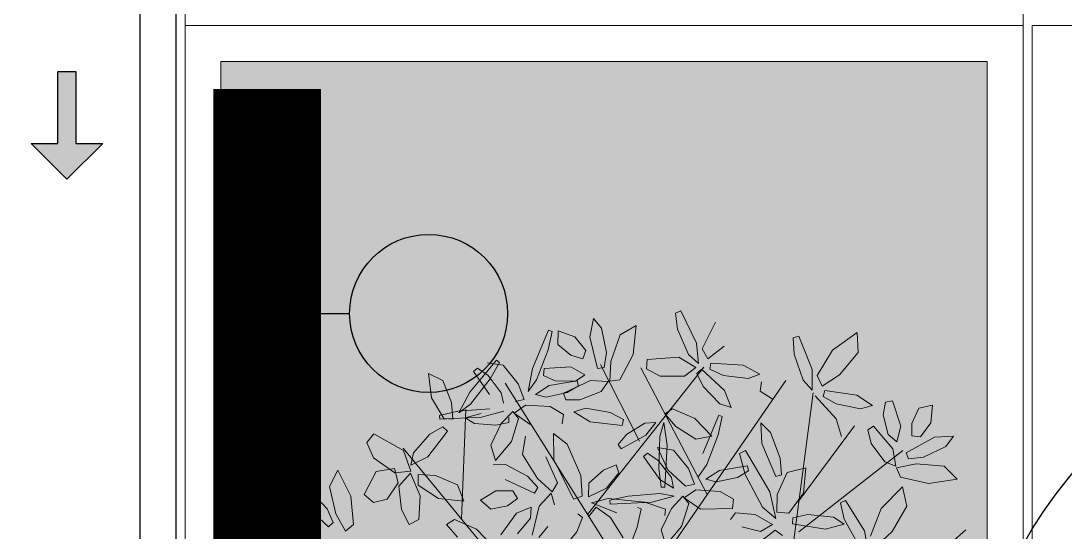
# Model space of a CAD drawing. Header units: metres. Extents: x 349703 to 349913, y 9282546 to 9282694.
# Drawn here: x 349745.074 to 349747.983, y 9282639.706 to 9282641.13 of the extents above; entities that cross this region are included whole.
import ezdxf

# ---------------------------------------------------------------- set-up
doc = ezdxf.new("R2010")
doc.units = ezdxf.units.M
doc.header["$LTSCALE"] = 0.25
for name, color, linetype, lineweight in [('.', 7, 'Continuous', 0), ('0_ CUNETAS', 160, 'Continuous', 5), ('AREA-VERDE', 3, 'CONTINUOUS', 9), ('ARQ-FONDO', 253, 'CONTINUOUS', 9), ('CUNETAS-RED', 5, 'CONTINUOUS', 18), ('LLORAD-SIMB', 1, 'CONTINUOUS', 25), ('LLORAD-TEXTO', 1, 'CONTINUOUS', 25), ('LLORAD-TRAMO', 1, 'CONTINUOUS', 70)]:
    doc.layers.add(name, color=color, linetype=linetype, lineweight=lineweight)

# ---------------------------------------------------------------- blocks, each defined once
blk = doc.blocks.new('PLAZA CENTRAL')
at = {"layer": 'ARQ-FONDO'}
blk.add_lwpolyline([(349596.6395, 9282641.1169), (349621.0817, 9282641.1169), (349621.0817, 9282622.8854), (349596.6395, 9282622.8854)], close=True, dxfattribs=at)
blk = doc.blocks.new('WAKDOQ')
at = {"layer": 'AREA-VERDE', "lineweight": 0, "true_color": 0xc4e4b2, "transparency": 33554687}
h = blk.add_hatch(color=3, dxfattribs=at)
h.dxf.hatch_style = 1
h.paths.add_polyline_path([(349597.5175, 9282641.0169), (349595.3826, 9282641.0169), (349595.3826, 9282637.296), (349597.5175, 9282637.296)])
at = {"layer": 'ARQ-FONDO'}
blk.add_line((349595.2826, 9282641.1169), (349597.6175, 9282641.1169), dxfattribs=at)
for points in [[(349595.2826, 9282647.2826), (349597.6175, 9282647.2826), (349597.6175, 9282598.1901), (349595.2826, 9282598.1901)], [(349595.3826, 9282641.0169), (349597.5175, 9282641.0169), (349597.5175, 9282637.296), (349595.3826, 9282637.296)]]:
    blk.add_lwpolyline(points, close=True, dxfattribs=at)
blk = doc.blocks.new('ARR2')
at = {"layer": 'ARQ-FONDO', "lineweight": 5}
for p, q in [((2741.0943, 1215.9907), (2741.0724, 1215.982)), ((2741.0724, 1215.982), (2741.0812, 1215.9163)), ((2741.158, 1215.861), (2741.0943, 1215.9907)), ((2740.7432, 1215.9601), (2740.7275, 1215.8854)), ((2740.7756, 1215.921), (2740.7432, 1215.9601)), ((2740.9148, 1215.9314), (2740.8508, 1215.894)), ((2740.9022, 1215.8152), (2740.9148, 1215.9314)), ((2741.1806, 1215.8379), (2741.2344, 1215.9446)), ((2740.4969, 1215.758), (2740.5613, 1215.9124)), ((2740.5757, 1215.9071), (2740.5597, 1215.8335)), ((2740.5613, 1215.9124), (2740.5757, 1215.9071)), ((2740.6001, 1215.91), (2740.5986, 1215.8547)), ((2740.6682, 1215.8859), (2740.6001, 1215.91)), ((2740.7117, 1215.8316), (2740.6682, 1215.8859)), ((2740.7275, 1215.8854), (2740.7593, 1215.7592)), ((2740.7946, 1215.8229), (2740.7756, 1215.921)), ((2740.8508, 1215.894), (2740.8132, 1215.7865)), ((2741.0812, 1215.9163), (2741.1256, 1215.8145)), ((2741.5701, 1215.8892), (2741.5475, 1215.8824)), ((2741.5475, 1215.8824), (2741.5511, 1215.8162)), ((2741.6232, 1215.7549), (2741.5701, 1215.8892)), ((2741.706, 1215.8322), (2741.805, 1215.9032)), ((2741.805, 1215.9032), (2741.8089, 1215.8235)), ((2740.5986, 1215.8547), (2740.6513, 1215.8117)), ((2741.1652, 1215.7782), (2741.158, 1215.861)), ((2741.269, 1215.8479), (2741.2032, 1215.7974)), ((2740.5597, 1215.8335), (2740.5131, 1215.7133)), ((2740.6513, 1215.8117), (2740.6992, 1215.7981)), ((2740.6992, 1215.7981), (2740.7117, 1215.8316)), ((2740.7854, 1215.7631), (2740.7946, 1215.8229)), ((2740.8494, 1215.713), (2740.9022, 1215.8152)), ((2741.0867, 1215.8046), (2740.9583, 1215.7949)), ((2741.1544, 1215.7623), (2741.0867, 1215.8046)), ((2741.1256, 1215.8145), (2741.1652, 1215.7782)), ((2741.2032, 1215.7974), (2741.1806, 1215.8379)), ((2741.5511, 1215.8162), (2741.5873, 1215.7111)), ((2741.644, 1215.7301), (2741.706, 1215.8322)), ((2741.8089, 1215.8235), (2741.7329, 1215.7331)), ((2740.2447, 1215.6629), (2740.3517, 1215.7915)), ((2740.2591, 1215.7464), (2740.275, 1215.7598)), ((2740.275, 1215.7598), (2740.3182, 1215.7302)), ((2740.3155, 1215.7818), (2740.3795, 1215.772)), ((2740.3638, 1215.7823), (2740.3269, 1215.7166)), ((2740.3517, 1215.7915), (2740.3638, 1215.7823)), ((2740.3795, 1215.772), (2740.4392, 1215.697)), ((2740.4795, 1215.666), (2740.4969, 1215.758)), ((2740.5439, 1215.7583), (2740.5421, 1215.7305)), ((2740.651, 1215.7651), (2740.5439, 1215.7583)), ((2740.7079, 1215.7335), (2740.651, 1215.7651)), ((2740.7181, 1215.1712), (2741.1878, 1215.7637)), ((2740.7593, 1215.7592), (2740.7854, 1215.7631)), ((2740.9283, 1215.4661), (2740.7715, 1215.7746)), ((2740.8132, 1215.7865), (2740.8081, 1215.7072)), ((2741.2009, 1215.2512), (2740.9339, 1215.7613)), ((2740.9583, 1215.7949), (2740.9557, 1215.7574)), ((2740.9557, 1215.7574), (2741.0108, 1215.7283)), ((2741.1092, 1215.7278), (2741.1544, 1215.7623)), ((2741.2157, 1215.7806), (2741.2116, 1215.756)), ((2741.3455, 1215.7719), (2741.2157, 1215.7806)), ((2741.4121, 1215.7357), (2741.3455, 1215.7719)), ((2740.0784, 1215.739), (2740.1366, 1215.7108)), ((2740.0908, 1215.6409), (2740.0784, 1215.739)), ((2740.3269, 1215.7166), (2740.2471, 1215.6155)), ((2740.3237, 1215.6533), (2740.2591, 1215.7464)), ((2740.3182, 1215.7302), (2740.3715, 1215.6613)), ((2740.5421, 1215.7305), (2740.5883, 1215.7088)), ((2740.6705, 1215.7081), (2740.7079, 1215.7335)), ((2741.0108, 1215.7283), (2741.1092, 1215.7278)), ((2741.1782, 1215.7554), (2741.1595, 1215.7388)), ((2741.1595, 1215.7388), (2741.1841, 1215.6858)), ((2741.2706, 1215.6699), (2741.1782, 1215.7554)), ((2741.2116, 1215.756), (2741.266, 1215.73)), ((2741.266, 1215.73), (2741.3652, 1215.718)), ((2741.3652, 1215.718), (2741.4121, 1215.7357)), ((2741.6239, 1215.6718), (2741.6232, 1215.7549)), ((2741.6633, 1215.6879), (2741.644, 1215.7301)), ((2741.7329, 1215.7331), (2741.6633, 1215.6879)), ((2740.1366, 1215.7108), (2740.1716, 1215.6216)), ((2740.9083, 1214.8699), (2740.3874, 1215.6998)), ((2740.4392, 1215.697), (2740.4639, 1215.6344)), ((2740.5131, 1215.7133), (2740.4795, 1215.666)), ((2740.5097, 1215.6541), (2740.5649, 1215.69)), ((2740.5649, 1215.69), (2740.6768, 1215.7084)), ((2740.5883, 1215.7088), (2740.6705, 1215.7081)), ((2740.7306, 1215.7109), (2740.6224, 1215.6593)), ((2740.682, 1215.6882), (2740.6367, 1215.6619)), ((2740.6768, 1215.7084), (2740.682, 1215.6882)), ((2740.8019, 1215.7058), (2740.7306, 1215.7109)), ((2740.7731, 1215.6667), (2740.8019, 1215.7058)), ((2740.8081, 1215.7072), (2740.8494, 1215.713)), ((2740.9225, 1214.8488), (2741.5179, 1215.7101)), ((2741.1841, 1215.6858), (2741.2513, 1215.6163)), ((2741.419, 1215.7048), (2741.4134, 1215.6677)), ((2741.5873, 1215.7111), (2741.6239, 1215.6718)), ((2740.1395, 1215.5571), (2740.0908, 1215.6409)), ((2740.2011, 1215.5801), (2740.2447, 1215.6629)), ((2740.3715, 1215.6613), (2740.3799, 1215.6189)), ((2740.4639, 1215.6344), (2740.4274, 1215.6259)), ((2740.5516, 1215.6435), (2740.5097, 1215.6541)), ((2740.6367, 1215.6619), (2740.5516, 1215.6435)), ((2740.6224, 1215.6593), (2740.6314, 1215.633)), ((2740.6314, 1215.633), (2740.6878, 1215.6326)), ((2740.6878, 1215.6326), (2740.7731, 1215.6667)), ((2741.2979, 1215.6015), (2741.2706, 1215.6699)), ((2741.4134, 1215.6677), (2741.466, 1215.6343)), ((2741.5187, 1214.8365), (2741.6275, 1215.6613)), ((2741.7204, 1215.5555), (2741.635, 1215.648)), ((2741.6744, 1215.6702), (2741.6684, 1215.6459)), ((2741.6684, 1215.6459), (2741.7206, 1215.6158)), ((2741.8031, 1215.6512), (2741.6744, 1215.6702)), ((2741.8666, 1215.6098), (2741.8031, 1215.6512)), ((2740.1716, 1215.6216), (2740.1769, 1215.5545)), ((2740.1965, 1215.5868), (2740.325, 1215.5964)), ((2740.2471, 1215.6155), (2740.2011, 1215.5801)), ((2740.2106, 1215.153), (2740.2292, 1215.5932)), ((2740.4696, 1215.6112), (2740.4227, 1215.5791)), ((2740.5679, 1215.6056), (2740.4696, 1215.6112)), ((2740.6214, 1215.5737), (2740.5679, 1215.6056)), ((2740.7118, 1215.5988), (2740.6641, 1215.5836)), ((2740.8103, 1215.5817), (2740.7118, 1215.5988)), ((2741.0299, 1215.5757), (2741.0615, 1215.5959)), ((2741.0615, 1215.5959), (2741.1505, 1215.5575)), ((2741.2513, 1215.6163), (2741.2979, 1215.6015)), ((2741.7206, 1215.6158), (2741.8185, 1215.596)), ((2741.8185, 1215.596), (2741.8666, 1215.6098)), ((2741.9192, 1215.6226), (2741.9098, 1215.5724)), ((2741.9465, 1215.6279), (2741.9192, 1215.6226)), ((2741.9801, 1215.5259), (2741.9465, 1215.6279)), ((2742.0536, 1215.5992), (2742.0253, 1215.5373)), ((2742.1076, 1215.6116), (2742.0536, 1215.5992)), ((2742.1014, 1215.5397), (2742.1076, 1215.6116)), ((2740.1231, 1215.5696), (2740.1965, 1215.5868)), ((2740.1246, 1215.5544), (2740.1231, 1215.5696)), ((2740.2916, 1215.5626), (2740.1246, 1215.5544)), ((2740.1769, 1215.5545), (2740.1395, 1215.5571)), ((2740.2265, 1215.5599), (2740.2898, 1215.578)), ((2740.2634, 1215.5374), (2740.2265, 1215.5599)), ((2740.3822, 1215.5865), (2740.2916, 1215.5626)), ((2740.3715, 1215.5367), (2740.4174, 1215.5861)), ((2740.4021, 1215.5626), (2740.4012, 1215.5418)), ((2740.4407, 1215.5567), (2740.412, 1215.4642)), ((2740.4174, 1215.5861), (2740.4407, 1215.5567)), ((2740.4227, 1215.5791), (2740.4881, 1215.5333)), ((2740.6169, 1215.5365), (2740.6214, 1215.5737)), ((2740.6641, 1215.5836), (2740.7288, 1215.5439)), ((2740.8633, 1215.553), (2740.8103, 1215.5817)), ((2740.858, 1215.5286), (2740.8633, 1215.553)), ((2741.074, 1215.5249), (2741.0299, 1215.5757)), ((2741.1505, 1215.5575), (2741.2188, 1215.4861)), ((2741.1825, 1215.4165), (2741.247, 1215.5708)), ((2741.2613, 1215.5656), (2741.2453, 1215.4919)), ((2741.247, 1215.5708), (2741.2613, 1215.5656)), ((2741.7421, 1215.4851), (2741.7204, 1215.5555)), ((2741.9098, 1215.5724), (2741.9299, 1215.4927)), ((2740.0756, 1215.4032), (2740.1553, 1215.5061)), ((2740.1362, 1215.5242), (2740.0835, 1215.4945)), ((2740.1553, 1215.5061), (2740.1362, 1215.5242)), ((2740.3501, 1215.53), (2740.2634, 1215.5374)), ((2740.3295, 1215.4506), (2740.3715, 1215.5367)), ((2740.4012, 1215.5418), (2740.3501, 1215.53)), ((2740.7288, 1215.5439), (2740.858, 1215.5286)), ((2740.8761, 1215.4923), (2740.9502, 1215.538)), ((2740.9502, 1215.538), (2740.9932, 1215.5419)), ((2740.9932, 1215.5419), (2740.9531, 1215.4897)), ((2741.0098, 1215.485), (2741.0257, 1215.5408)), ((2741.0257, 1215.5408), (2741.0399, 1215.4482)), ((2741.1553, 1215.4741), (2741.074, 1215.5249)), ((2741.4174, 1215.5395), (2741.4204, 1215.4564)), ((2741.4551, 1215.5012), (2741.4174, 1215.5395)), ((2741.5662, 1215.2212), (2741.7939, 1215.5281)), ((2741.8706, 1215.5269), (2741.8474, 1215.5116)), ((2741.8474, 1215.5116), (2741.8611, 1215.4569)), ((2741.9477, 1215.4352), (2741.8706, 1215.5269)), ((2741.9639, 1215.4629), (2741.9801, 1215.5259)), ((2742.0253, 1215.5373), (2742.0242, 1215.4876)), ((2742.0597, 1215.4839), (2742.1014, 1215.5397)), ((2739.8586, 1215.4962), (2739.8296, 1215.4607)), ((2739.9781, 1215.4281), (2739.8586, 1215.4962)), ((2740.0835, 1215.4945), (2740.0179, 1215.4191)), ((2740.412, 1215.4642), (2740.3481, 1215.3887)), ((2740.4684, 1215.4864), (2740.4573, 1215.4131)), ((2740.5822, 1215.4968), (2740.5832, 1215.3922)), ((2740.637, 1215.4539), (2740.5822, 1215.4968)), ((2740.8421, 1215.4525), (2740.8761, 1215.4923)), ((2740.9531, 1215.4897), (2740.8537, 1215.4352)), ((2741.0058, 1215.3562), (2741.0098, 1215.485)), ((2741.2188, 1215.4861), (2741.1553, 1215.4741)), ((2741.2453, 1215.4919), (2741.1987, 1215.3718)), ((2741.4942, 1215.3972), (2741.4551, 1215.5012)), ((2741.9299, 1215.4927), (2741.9639, 1215.4629)), ((2742.1159, 1215.4822), (2742.0017, 1215.4196)), ((2742.0242, 1215.4876), (2742.0597, 1215.4839)), ((2742.1921, 1215.4858), (2742.1159, 1215.4822)), ((2742.1624, 1215.4446), (2742.1921, 1215.4858)), ((2739.8296, 1215.4607), (2739.8571, 1215.3984)), ((2740.4388, 1214.8759), (2739.976, 1215.4379)), ((2740.0073, 1215.3451), (2739.9781, 1215.4281)), ((2740.3481, 1215.3887), (2740.3295, 1215.4506)), ((2740.6912, 1215.3281), (2740.637, 1215.4539)), ((2740.8537, 1215.4352), (2740.8421, 1215.4525)), ((2741.0012, 1215.4403), (2741.0651, 1215.4305)), ((2741.0418, 1215.3502), (2741.0012, 1215.4403)), ((2741.0399, 1215.4482), (2741.0305, 1215.2812)), ((2741.0651, 1215.4305), (2741.1248, 1215.3555)), ((2741.3544, 1215.4279), (2741.3308, 1215.416)), ((2741.4524, 1215.262), (2741.3544, 1215.4279)), ((2741.4204, 1215.4564), (2741.4773, 1215.3236)), ((2741.5703, 1215.1013), (2741.9884, 1215.4291)), ((2741.8611, 1215.4569), (2741.9156, 1215.3829)), ((2741.9608, 1215.3649), (2741.9477, 1215.4352)), ((2742.0722, 1215.4015), (2742.1624, 1215.4446)), ((2739.8571, 1215.3984), (2739.9431, 1215.3383)), ((2740.0179, 1215.4191), (2740.0071, 1215.3694)), ((2740.0071, 1215.3694), (2740.0756, 1215.4032)), ((2740.4573, 1215.4131), (2740.5173, 1215.3163)), ((2740.5972, 1215.2983), (2740.5509, 1215.4036)), ((2740.5832, 1215.3922), (2740.6628, 1215.2325)), ((2740.9447, 1215.4048), (2740.9607, 1215.4183)), ((2741.0094, 1215.3118), (2740.9447, 1215.4048)), ((2740.9607, 1215.4183), (2741.0038, 1215.3887)), ((2741.0038, 1215.3887), (2741.0571, 1215.3198)), ((2741.3308, 1215.416), (2741.3536, 1215.3313)), ((2741.4996, 1215.3311), (2741.4942, 1215.3972)), ((2741.9156, 1215.3829), (2741.9608, 1215.3649)), ((2742.0017, 1215.4196), (2742.012, 1215.3953)), ((2742.012, 1215.3953), (2742.0722, 1215.4015)), ((2739.7133, 1215.35), (2739.6795, 1215.2841)), ((2739.7653, 1215.2453), (2739.7133, 1215.35)), ((2739.8676, 1215.3444), (2739.8196, 1215.2508)), ((2739.9413, 1215.356), (2739.8676, 1215.3444)), ((2739.9561, 1215.2983), (2739.9413, 1215.356)), ((2739.9431, 1215.3383), (2740.0073, 1215.3451)), ((2740.0056, 1215.3371), (2739.9592, 1215.2846)), ((2740.0452, 1215.2467), (2740.0056, 1215.3371)), ((2740.389, 1215.3716), (2740.3382, 1215.371)), ((2740.4773, 1215.3247), (2740.389, 1215.3716)), ((2740.7247, 1215.2973), (2740.7827, 1215.3491)), ((2740.7827, 1215.3491), (2740.8336, 1215.3707)), ((2740.8442, 1215.3391), (2740.795, 1215.2774)), ((2740.8336, 1215.3707), (2740.8442, 1215.3391)), ((2741.0152, 1215.2814), (2741.0058, 1215.3562)), ((2741.113, 1215.2844), (2741.0418, 1215.3502)), ((2741.1248, 1215.3555), (2741.1496, 1215.2929)), ((2741.1987, 1215.3718), (2741.1651, 1215.3244)), ((2741.1954, 1215.3126), (2741.2505, 1215.3485)), ((2741.2505, 1215.3485), (2741.3624, 1215.3668)), ((2741.3676, 1215.3466), (2741.3223, 1215.3204)), ((2741.3624, 1215.3668), (2741.3676, 1215.3466)), ((2741.5223, 1215.3397), (2741.4825, 1215.251)), ((2741.5973, 1215.3589), (2741.5223, 1215.3397)), ((2741.5881, 1215.2565), (2741.5973, 1215.3589)), ((2742.0417, 1215.3743), (2741.9636, 1215.3592)), ((2741.9636, 1215.3592), (2741.9797, 1215.3208)), ((2742.1552, 1215.365), (2742.0417, 1215.3743)), ((2742.2075, 1215.3125), (2742.1552, 1215.365)), ((2739.9112, 1215.2329), (2739.9561, 1215.2983)), ((2740.0367, 1215.3322), (2740.0362, 1215.2887)), ((2740.106, 1215.3285), (2740.0367, 1215.3322)), ((2740.1957, 1215.291), (2740.106, 1215.3285)), ((2740.3865, 1215.3118), (2740.5047, 1215.2573)), ((2740.5181, 1215.28), (2740.4773, 1215.3247)), ((2740.5173, 1215.3163), (2740.5759, 1215.2626)), ((2740.5759, 1215.2626), (2740.5972, 1215.2983)), ((2740.6966, 1215.2453), (2740.6912, 1215.3281)), ((2740.7224, 1215.242), (2740.7247, 1215.2973)), ((2741.0655, 1215.2774), (2741.0094, 1215.3118)), ((2741.0571, 1215.3198), (2741.0655, 1215.2774)), ((2741.2372, 1215.3019), (2741.1954, 1215.3126)), ((2741.3223, 1215.3204), (2741.2372, 1215.3019)), ((2741.3536, 1215.3313), (2741.424, 1215.2008)), ((2741.4773, 1215.3236), (2741.4996, 1215.3311)), ((2741.9797, 1215.3208), (2742.0919, 1215.2954)), ((2742.0919, 1215.2954), (2742.2075, 1215.3125)), ((2739.5532, 1215.2819), (2739.5802, 1215.2105)), ((2739.6016, 1215.2664), (2739.5532, 1215.2819)), ((2739.6704, 1215.1939), (2739.6016, 1215.2664)), ((2739.6795, 1215.2841), (2739.7057, 1215.1732)), ((2739.9592, 1215.2846), (2739.9701, 1215.1908)), ((2740.0362, 1215.2887), (2740.1191, 1215.2351)), ((2740.22, 1215.2242), (2740.1957, 1215.291)), ((2740.3489, 1215.266), (2740.2873, 1215.2282)), ((2740.4185, 1215.2657), (2740.3489, 1215.266)), ((2740.4367, 1215.2349), (2740.4185, 1215.2657)), ((2740.5047, 1215.2573), (2740.5181, 1215.28)), ((2740.573, 1215.2569), (2740.5243, 1215.2046)), ((2740.5854, 1215.2099), (2740.573, 1215.2569)), ((2740.795, 1215.2774), (2740.7224, 1215.242)), ((2740.8821, 1215.2453), (2741.0106, 1215.2549)), ((2741.0106, 1215.2549), (2741.0678, 1215.245)), ((2741.0305, 1215.2812), (2741.0152, 1215.2814)), ((2741.1552, 1215.2696), (2741.1083, 1215.2375)), ((2741.1496, 1215.2929), (2741.113, 1215.2844)), ((2741.2535, 1215.2641), (2741.1552, 1215.2696)), ((2741.307, 1215.2322), (2741.2535, 1215.2641)), ((2741.4765, 1215.1551), (2741.4524, 1215.262)), ((2741.5298, 1215.1761), (2741.5881, 1215.2565)), ((2741.902, 1215.195), (2741.9874, 1215.2819)), ((2741.9874, 1215.2819), (2742.0049, 1215.204)), ((2739.5802, 1215.2105), (2739.675, 1215.1212)), ((2739.7758, 1215.1308), (2739.7653, 1215.2453)), ((2739.8196, 1215.2508), (2739.8566, 1215.2193)), ((2739.8566, 1215.2193), (2739.9112, 1215.2329)), ((2740.0388, 1215.1509), (2740.0452, 1215.2467)), ((2740.1191, 1215.2351), (2740.22, 1215.2242)), ((2740.2873, 1215.2282), (2740.3294, 1215.1922)), ((2740.396, 1215.2062), (2740.4367, 1215.2349)), ((2740.6628, 1215.2325), (2740.6966, 1215.2453)), ((2740.8023, 1215.2355), (2740.735, 1215.2174)), ((2740.735, 1215.2174), (2740.8372, 1215.1779)), ((2740.9499, 1215.2212), (2740.8023, 1215.2355)), ((2740.8087, 1215.2281), (2740.8821, 1215.2453)), ((2740.8102, 1215.2129), (2740.8087, 1215.2281)), ((2740.9772, 1215.2211), (2740.8102, 1215.2129)), ((2741.0329, 1215.1928), (2740.9499, 1215.2212)), ((2741.0678, 1215.245), (2740.9772, 1215.2211)), ((2741.0571, 1215.1952), (2741.103, 1215.2445)), ((2741.1263, 1215.2152), (2741.0976, 1215.1226)), ((2741.103, 1215.2445), (2741.1263, 1215.2152)), ((2741.1083, 1215.2375), (2741.1738, 1215.1918)), ((2741.3025, 1215.1949), (2741.307, 1215.2322)), ((2741.4825, 1215.251), (2741.4805, 1215.1803)), ((2741.7583, 1215.2279), (2741.7373, 1215.2173)), ((2741.7373, 1215.2173), (2741.7521, 1215.1527)), ((2741.8337, 1215.1046), (2741.7583, 1215.2279)), ((2739.53, 1215.179), (2739.4596, 1215.1626)), ((2739.5959, 1215.1565), (2739.53, 1215.179)), ((2739.6949, 1215.1385), (2739.6704, 1215.1939)), ((2739.7057, 1215.1732), (2739.7441, 1215.1036)), ((2739.9701, 1215.1908), (2740.0006, 1215.1305)), ((2740.3294, 1215.1922), (2740.396, 1215.2062)), ((2740.4321, 1215.1766), (2740.3701, 1215.089)), ((2740.4924, 1215.2011), (2740.4321, 1215.1766)), ((2740.4887, 1215.156), (2740.4924, 1215.2011)), ((2740.5243, 1215.2046), (2740.4964, 1215.088)), ((2740.6791, 1215.1737), (2740.6989, 1215.1584)), ((2740.7537, 1215.2001), (2740.7228, 1215.1616)), ((2740.8113, 1215.159), (2740.7537, 1215.2001)), ((2740.9348, 1215.194), (2740.9188, 1215.1203)), ((2740.9205, 1215.1992), (2740.9348, 1215.194)), ((2741.0151, 1215.1091), (2741.0571, 1215.1952)), ((2741.0296, 1215.1667), (2741.0329, 1215.1928)), ((2741.1738, 1215.1918), (2741.3025, 1215.1949)), ((2741.2944, 1215.1514), (2741.3146, 1215.1778)), ((2741.3146, 1215.1778), (2741.3933, 1215.1714)), ((2741.3933, 1215.1714), (2741.4632, 1215.1309)), ((2741.424, 1215.2008), (2741.4765, 1215.1551)), ((2741.4805, 1215.1803), (2741.5298, 1215.1761)), ((2741.5456, 1215.158), (2741.6063, 1215.1709)), ((2741.6063, 1215.1709), (2741.7088, 1215.1601)), ((2741.8584, 1215.0838), (2741.902, 1215.195)), ((2742.0049, 1215.204), (2741.9455, 1215.1019)), ((2739.4596, 1215.1626), (2739.4881, 1215.1152)), ((2739.6034, 1215.1216), (2739.5959, 1215.1565)), ((2739.675, 1215.1212), (2739.6949, 1215.1385)), ((2739.7441, 1215.1036), (2739.7758, 1215.1308)), ((2740.0006, 1215.1305), (2740.0388, 1215.1509)), ((2740.151, 1215.1302), (2740.1826, 1215.1504)), ((2740.1952, 1215.0794), (2740.151, 1215.1302)), ((2740.1826, 1215.1504), (2740.2716, 1215.112)), ((2740.4365, 1215.0925), (2740.4887, 1215.156)), ((2740.6989, 1215.1584), (2740.6758, 1215.1009)), ((2740.8627, 1215.0765), (2740.8113, 1215.159)), ((2741.4632, 1215.1309), (2741.416, 1215.102)), ((2741.544, 1215.1331), (2741.5456, 1215.158)), ((2741.6766, 1215.1121), (2741.544, 1215.1331)), ((2741.7519, 1215.1323), (2741.6766, 1215.1121)), ((2741.7088, 1215.1601), (2741.7519, 1215.1323)), ((2741.7521, 1215.1527), (2741.8057, 1215.0554)), ((2739.4881, 1215.1152), (2739.5557, 1215.1074)), ((2739.5557, 1215.1074), (2739.6034, 1215.1216)), ((2740.2716, 1215.112), (2740.34, 1215.0406)), ((2740.5225, 1215.0785), (2740.5583, 1215.122)), ((2740.6758, 1215.1009), (2740.6097, 1215.0218)), ((2740.9188, 1215.1203), (2740.8722, 1215.0002)), ((2741.0338, 1215.0471), (2741.0151, 1215.1091)), ((2741.0976, 1215.1226), (2741.0338, 1215.0471)), ((2741.416, 1215.102), (2741.3407, 1215.1213)), ((2741.4748, 1215.1076), (2741.4091, 1215.057)), ((2741.5043, 1215.0867), (2741.4748, 1215.1076)), ((2741.8486, 1215.0229), (2741.8337, 1215.1046)), ((2741.9455, 1215.1019), (2741.8846, 1215.0455)), ((2741.9454, 1214.8481), (2742.2422, 1215.1094))]:
    blk.add_line(p, q, dxfattribs=at)
blk = doc.blocks.new('*U2188')
at = {"layer": '.', "lineweight": 30}
h = blk.add_hatch(color=1, dxfattribs=at)
h.dxf.hatch_style = 1
h.paths.add_polyline_path([(-0.025, -0.05), (-0.1, -0.05), (0, -0.15), (0.1, -0.05), (0.025, -0.05), (0.025, 0.15), (-0.025, 0.15)])
at = {"layer": '0_ CUNETAS', "color": 1, "lineweight": 30}
blk.add_lwpolyline([(-0.1, -0.05), (-0.025, -0.05), (-0.025, 0.15), (0.025, 0.15), (0.025, -0.05), (0.1, -0.05), (0, -0.15)], close=True, dxfattribs=at)
blk = doc.blocks.new('*U2186')
at = {"layer": '0_ CUNETAS', "color": 0, "linetype": 'ByBlock', "lineweight": -2, "transparency": 16777216}
blk.add_blockref('*U2188', (0, 70.5), dxfattribs=at)
blk = doc.blocks.new('drenaje')
at = {"layer": 'CUNETAS-RED', "lineweight": 30}
for p, q in [((27.35, -33.1856), (27.35, -56.8363)), ((27.25, -33.9042), (27.25, -56.8363))]:
    blk.add_line(p, q, dxfattribs=at)
at = {"layer": 'CUNETAS-RED', "lineweight": 30, "flags": 128}
blk.add_lwpolyline([(26.85, -18.9818), (27.25, -18.9818), (27.25, -77.0477), (26.85, -77.0477), (26.85, -18.9818)], dxfattribs=at)
at = {"layer": 'CUNETAS-RED', "lineweight": 0}
blk.add_blockref('*U2186', (27.0465, -105.1993), dxfattribs=at)

msp = doc.modelspace()

# ---------------------------------------------------------------- linework, layer by layer
at = {"layer": 'LLORAD-SIMB'}
msp.add_line((349745.76, 9282640.315), (349745.99, 9282640.315), dxfattribs=at)
msp.add_circle((349746.21, 9282640.315), 0.22, dxfattribs=at)
at = {"layer": 'LLORAD-TEXTO'}
msp.add_circle((349748.96, 9282639.065), 1.25, dxfattribs=at)
at = {"layer": 'LLORAD-TRAMO', "const_width": 0.3}
msp.add_lwpolyline([(349745.76, 9282640.94), (349745.76, 9282640.69), (349745.76, 9282640.44), (349745.76, 9282640.19), (349745.76, 9282639.94), (349745.76, 9282639.69), (349745.76, 9282639.44), (349745.76, 9282639.19), (349745.76, 9282638.94), (349745.76, 9282638.69), (349745.76, 9282638.44), (349745.76, 9282638.19), (349745.76, 9282637.94), (349745.76, 9282637.69), (349745.76, 9282637.44), (349745.76, 9282637.19)], dxfattribs=at)

# ---------------------------------------------------------------- block references
at = {"layer": 'ARQ-FONDO'}
for name, p in [('WAKDOQ', (150.2487, 0)), ('PLAZA CENTRAL', (151.2522, 0))]:
    msp.add_blockref(name, p, dxfattribs=at)
at = {"layer": 'ARQ-FONDO', "xscale": 0.6917913537138002, "yscale": 0.6917913537138002, "zscale": 0.6917913537138002}
msp.add_blockref('ARR2', (347850.6472, 9281799.1104), dxfattribs=at)
at = {"layer": 'CUNETAS-RED', "lineweight": 30}
msp.add_blockref('drenaje', (349718.1559, 9282675.5378), dxfattribs=at)

doc.saveas('drawing.dxf')
